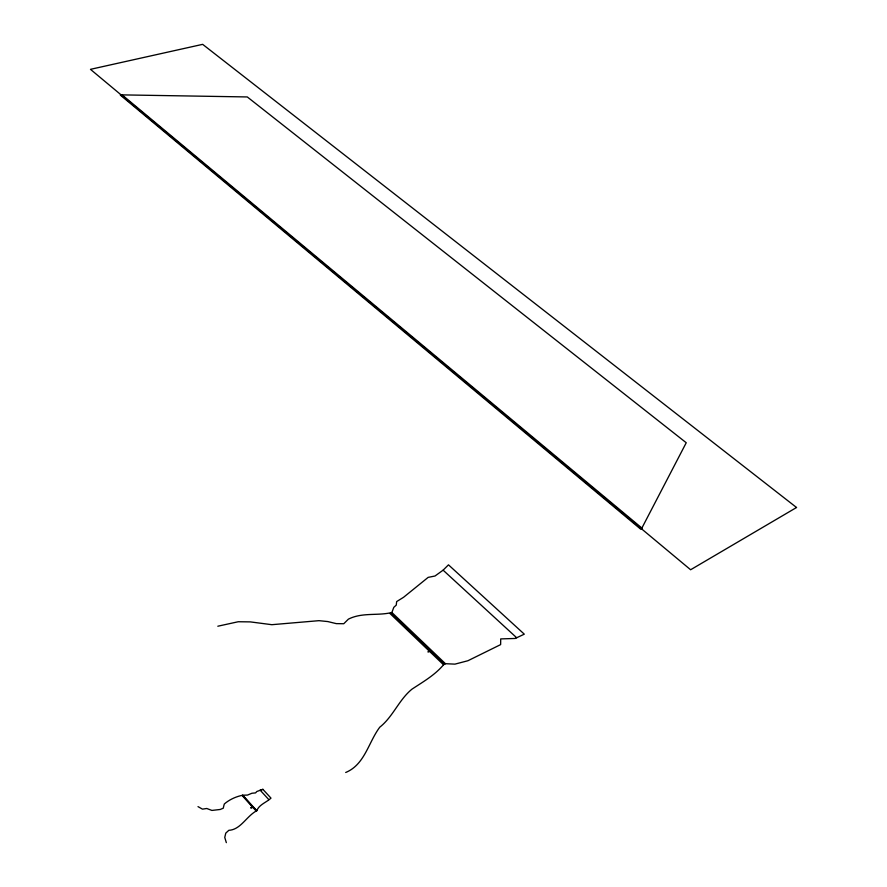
<?xml version="1.0" encoding="UTF-8"?>
<svg xmlns="http://www.w3.org/2000/svg" width="887" height="887" viewBox="0 0 887 887"><rect width="100%" height="100%" fill="white"/><g stroke="black" fill="none" stroke-linecap="round" stroke-linejoin="round"><path stroke-width="1.33" d="M226.34 842.65L224.755 837.439L225.775 833.126L228.846 830.31C240.71 829.755 246.686 815.907 256.798 810.707C259.148 804.498 266.455 802.447 270.978 798.134L262.907 789.352L256.853 791.481L255.556 792.9L251.952 793.244L247.484 795.074L242.739 795.218C236.197 796.526 229.533 799.475 224.333 803.977A51.945 40.547 25.1 0 0 223.313 808.157L220.253 809.465L211.915 810.43L206.76 808.489L202.48 809.144L198.001 806.627M217.814 626.222L238.237 621.743L250.267 621.887L271.843 624.692L318.976 620.667L327.791 621.565L336.273 623.628L343.768 623.727L348.425 619.126C362.417 612.13 377.54 616.033 391.877 612.496L393.817 607.318L396.245 605.134L396.655 601.586L403.574 597.284L428.155 577.382L435.007 576.007L443.112 570.164L448.478 564.842L524.295 634.161L515.203 638.463L500.712 638.906L500.634 644.605L467.937 660.726L454.942 664.13L445.451 663.709L443.555 664.784C434.697 675.251 423.132 681.781 411.912 689.199C398.828 699.921 393.052 716.718 379.769 727.196C368.449 742.264 364.823 764.616 345.697 772.488M641.501 528.796L686.239 442.746L247.296 96.949L121.075 94.865M252.13 807.536L252.74 807.225M252.551 807.137L252.351 807.103M251.764 807.891L251.043 808.146M250.755 807.647L252.052 806.993M428.177 651.435L427.955 652.012M429.33 651.169L428.731 651.867M262.907 789.352L260.124 790.14L268.805 799.608M443.112 570.164L516.689 637.764M391.877 612.496L445.451 663.709M390.923 612.995L444.509 664.241M389.97 613.494L443.555 664.784M242.739 795.218L256.798 810.707M242.45 795.384L256.509 810.873M242.151 795.55L256.21 811.051M796.537 507.497L690.618 569.753L90.463 69.341L202.657 44.35L796.537 507.497M642.266 528.375L640.747 529.217L120.288 95.053L121.852 94.676L642.266 528.375"/></g></svg>
